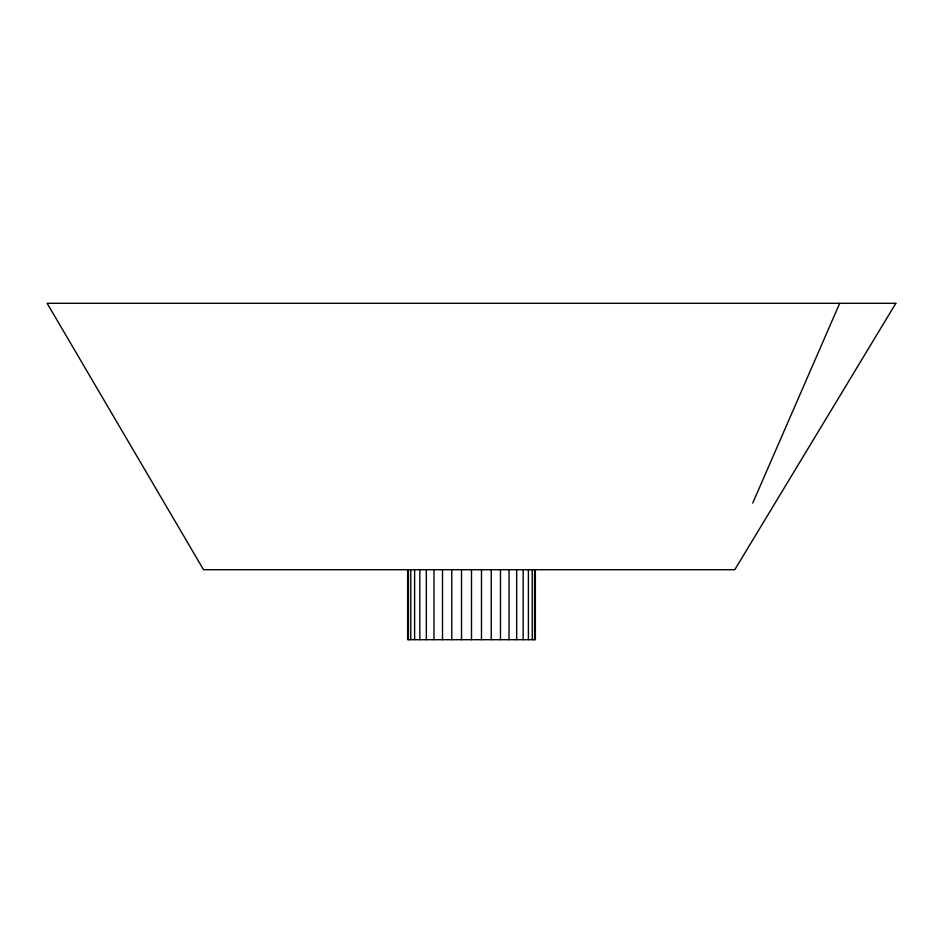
<?xml version="1.0" encoding="UTF-8"?>
<svg xmlns="http://www.w3.org/2000/svg" width="943" height="943" viewBox="0 0 943 943"><rect width="100%" height="100%" fill="white"/><g stroke="black" fill="none" stroke-linecap="round" stroke-linejoin="round"><path stroke-width="1.41" d="M752.726 503.114L839.694 303.316M535.365 569.713L535.365 639.684L407.635 639.684L407.635 569.713M534.575 569.713L534.575 639.684M532.229 569.713L532.229 639.684M528.398 569.713L528.398 639.684M523.165 569.713L523.165 639.684M516.658 569.713L516.658 639.684M509.031 569.713L509.031 639.684M500.485 569.713L500.485 639.684M491.232 569.713L491.232 639.684M481.484 569.713L481.484 639.684M471.5 569.713L471.5 639.684M461.516 569.713L461.516 639.684M451.768 569.713L451.768 639.684M442.515 569.713L442.515 639.684M433.969 569.713L433.969 639.684M426.342 569.713L426.342 639.684M419.835 569.713L419.835 639.684M414.602 569.713L414.602 639.684M410.771 569.713L410.771 639.684M408.425 569.713L408.425 639.684M895.85 303.316L734.786 569.713L203.535 569.713L47.15 303.316L895.85 303.316"/></g></svg>
